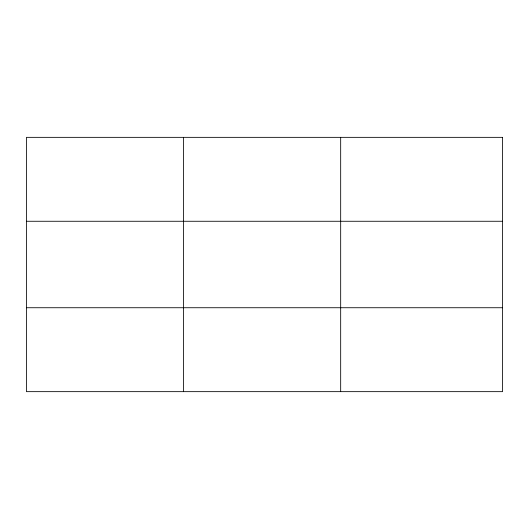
<?xml version="1.0" encoding="UTF-8"?>
<svg xmlns="http://www.w3.org/2000/svg" width="529" height="529" viewBox="0 0 529 529"><rect width="100%" height="100%" fill="white"/><g stroke="black" fill="none" stroke-linecap="round" stroke-linejoin="round"><path stroke-width="0.79" d="M183.563 391.652L183.563 137.348M340.676 391.652L340.676 137.348M26.45 221.267L502.55 221.267M26.45 307.733L502.55 307.733M502.55 137.348L26.45 137.348L26.45 391.652L502.55 391.652L502.55 137.348"/></g></svg>
